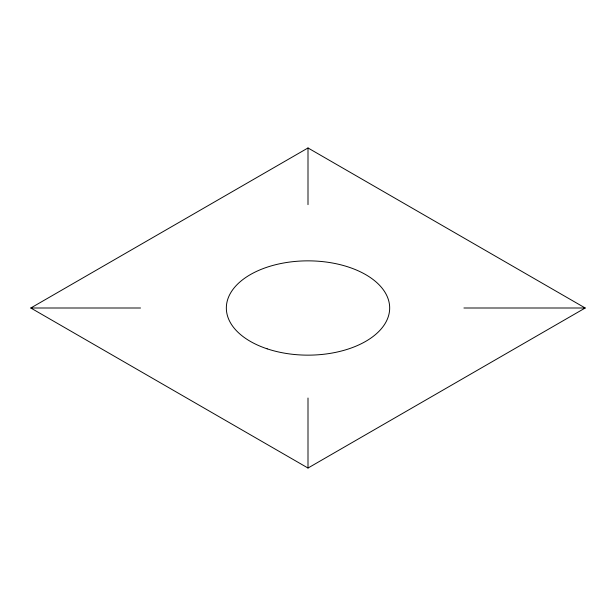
<?xml version="1.0" encoding="UTF-8"?>
<svg xmlns="http://www.w3.org/2000/svg" width="616" height="616" viewBox="0 0 616 616"><rect width="100%" height="100%" fill="white"/><g stroke="black" fill="none" stroke-linecap="round" stroke-linejoin="round"><path stroke-width="0.92" d="M308 468.037L585.2 308L308 147.963L30.8 308L308 468.037L308 398.021M30.8 308L140.525 308M463.925 308L585.2 308M308 147.963L308 204.643M267.167 348.833A81.674 47.155 0 0 0 389.674 308A81.674 47.155 0 0 0 267.167 267.167A81.674 47.155 0 0 0 267.167 348.833"/></g></svg>
